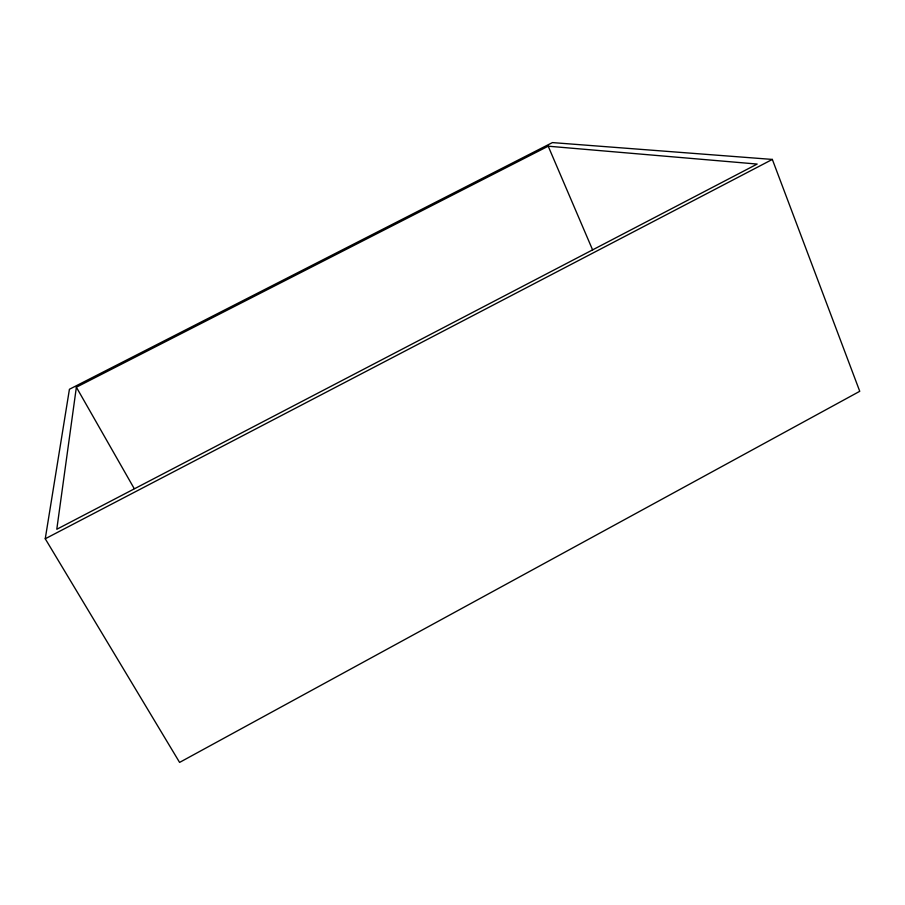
<?xml version="1.0" encoding="UTF-8"?>
<svg xmlns="http://www.w3.org/2000/svg" width="905" height="905" viewBox="0 0 905 905"><rect width="100%" height="100%" fill="white"/><g stroke="black" fill="none" stroke-linecap="round" stroke-linejoin="round"><path stroke-width="1.36" d="M76.371 387.204L56.789 529.278L757.168 164.065L548.204 146.191L76.371 387.204L134.189 488.553M45.25 538.769L69.425 389.263L552.412 142.594L772.338 159.427L859.75 391.299L179.597 762.406L45.25 538.769L772.338 159.427M548.204 146.191L592.639 249.995"/></g></svg>
